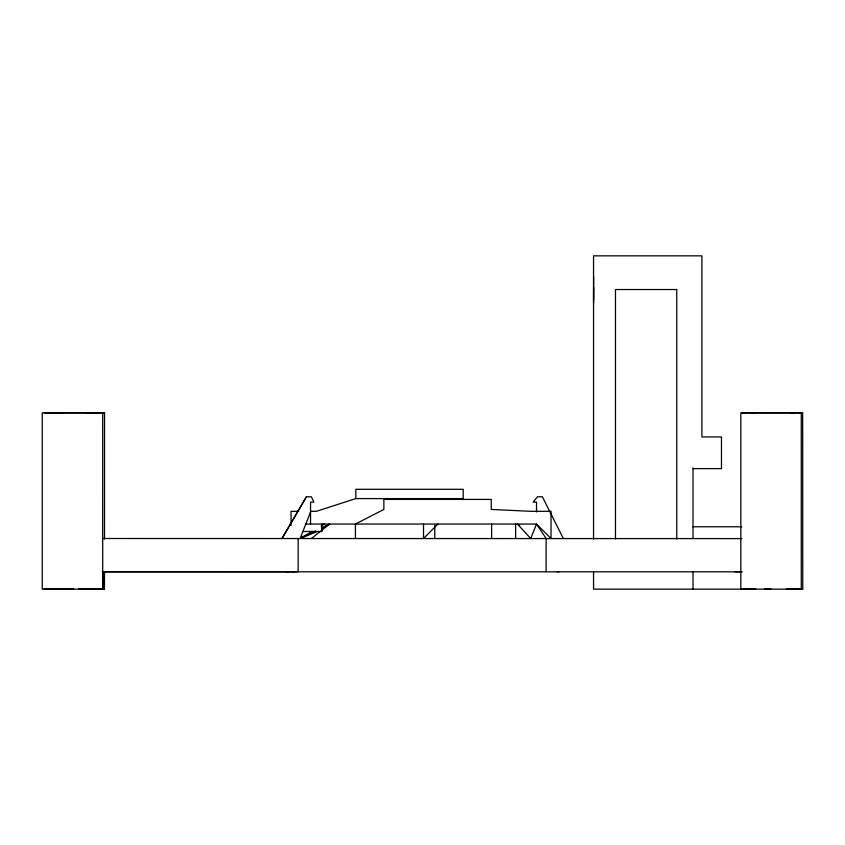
<?xml version="1.0" encoding="UTF-8"?>
<svg xmlns="http://www.w3.org/2000/svg" width="845" height="845" viewBox="0 0 845 845"><rect width="100%" height="100%" fill="white"/><g stroke="black" fill="none" stroke-linecap="round" stroke-linejoin="round"><path stroke-width="1.27" d="M92.221 589.018L104.463 589.028L104.495 571.928M104.505 539.036L104.537 412.761L86.317 412.74M536.512 511.986L536.512 502.11L533.163 502.11L537.494 496.775L542.374 496.775L563.34 538.529M298.158 538.529L298.158 571.738L102.256 571.769M593.57 303.049L593.612 276.737M593.57 300.144L593.612 287.142M310.548 511.996L300.112 538.529L312.228 531.294M306.429 496.775L281.976 538.54L306.429 496.775L311.361 496.775L313.896 502.11L310.548 502.11L310.548 524.048M437.879 524.048L423.525 538.529L423.525 524.048M311.372 538.529L329.592 524.048L321.343 528.104M301.137 537.79L303.197 536.311M321.037 526.023L324.332 524.048L321.987 525.199M321.871 528.621L329.592 524.048M301.295 537.948L315.438 530.998M301.274 538.054L316.357 531.875M355.84 498.592L355.84 489.297L463.197 489.297L463.197 498.592L355.84 498.592L316.357 511.32L310.548 511.32M292.254 571.738L294.007 571.674M104.516 412.761L55.464 412.73M104.463 589.028L96.626 589.018M286.402 571.738L288.494 571.674M744.751 412.772L742.216 412.772L802.665 412.74L802.75 589.018L786.674 589.028M802.729 589.018L786.378 589.018M52.601 412.74L54.745 412.74M791.786 589.018L793.909 589.018L792.726 589.018M59.868 412.74L44.109 412.74L56.361 412.761M88.809 412.761L96.076 412.761L92.369 412.751M751.532 412.772L750.371 412.772L753.877 412.761M791.533 412.751L793.825 412.751L790.297 412.751M799.285 412.74L802.57 412.74M693.016 468.616L721.472 468.616L721.472 436.939L701.91 436.939L701.91 255.845L593.549 255.845L593.549 539.089M298.665 511.32L291.039 511.32L291.039 525.579M305.805 524.048L536.512 524.048L551.035 538.529L551.035 511.32L530.702 511.32L491.22 509.44L491.22 499.416L383.852 499.416L383.852 509.44L355.439 524.048L355.439 538.529M693.016 526.762L741.794 526.762M302.88 531.473L321.987 531.473L321.987 524.048M102.414 538.497L741.91 538.603M103.058 571.811L741.921 571.811M556.813 571.738L558.915 571.738M734.865 571.759L741.899 571.748M57.819 589.007L44.067 589.007L56.309 589.028M73.705 589.007L52.496 589.007L62.319 589.028M78.691 589.028L88.524 589.039M745.913 589.039L742.301 589.039L755.673 589.028M764.366 589.039L770.936 589.028M62.372 412.751L52.622 412.74M81.437 589.028L96.013 589.028M519.686 525.368L517.457 524.048L530.702 538.529L536.512 524.048L546.123 538.529L546.123 571.738M103.396 571.695L103.417 589.028M740.822 589.145L740.822 412.878L801.282 412.878L801.282 589.145L593.549 589.155L593.549 572.033M693.016 467.898L693.016 538.466M693.016 572.128L693.016 589.155M676.76 538.899L676.76 289.539L615.487 289.539L615.487 538.899M515.619 524.048L515.619 538.529M491.61 524.048L491.61 538.529M434.784 525.368L434.784 538.529M102.699 412.888L42.25 412.888L42.25 589.155L102.699 589.155L102.699 412.888"/></g></svg>
